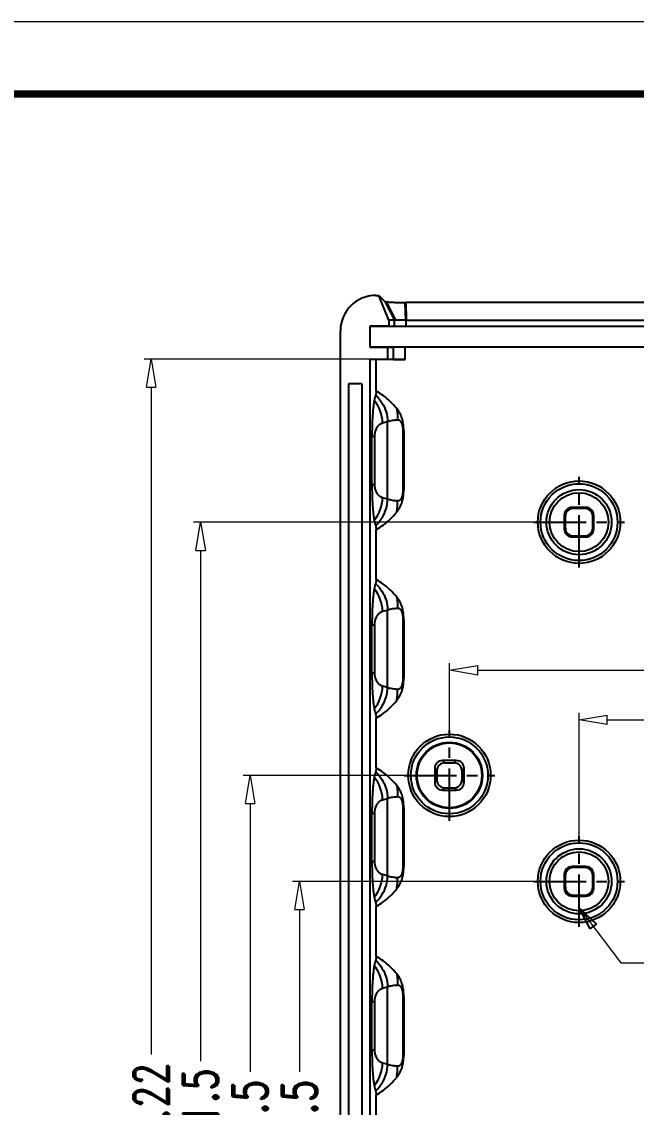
# Model space of a CAD drawing. Header units: millimetres. Extents: x 2279 to 2636, y 1024 to 1272.
# Drawn here: x 2429.7 to 2481.8, y 1180 to 1272.2 of the extents above; entities that cross this region are included whole.
import ezdxf

# ---------------------------------------------------------------- set-up
doc = ezdxf.new("R2010")
doc.units = ezdxf.units.MM
doc.linetypes.add('CENTER', pattern=[50.8, 31.75, -6.35, 6.35, -6.35])
doc.layers.add('dim', color=82, linetype='Continuous', lineweight=9)
doc.layers.add('from', color=7, linetype='Continuous', lineweight=13)
doc.styles.add('ROMAND', font='romand.shx', dxfattribs={"width": 0.75, "bigfont": 'gbcbig.shx'})
doc.dimstyles.new('YanXiu', dxfattribs={"dimtxt": 2.5, "dimasz": 2.2, "dimexe": 1, "dimexo": 0, "dimgap": 0.66, "dimtad": 0, "dimzin": 9, "dimdsep": 46, "dimtxsty": 'ROMAND', "dimblk": 'CLOSEDBLANK', "dimcen": 0, "dimclrd": 3, "dimclre": 3, "dimclrt": 7, "dimazin": 2, "dimtfac": 1, "dimtofl": 0, "dimtmove": 0, "dimatfit": 3, "dimldrblk": 'CLOSEDBLANK', "dimfxl": 1, "dimlwd": 5, "dimlwe": 5, "dimarcsym": 0})

# ---------------------------------------------------------------- blocks, each defined once
blk = doc.blocks.new('_ClosedBlank')
at = {"color": 0, "linetype": 'ByBlock', "lineweight": -2}
for p, q in [((-1, 0.167), (0, 0)), ((-1, 0.167), (-1, -0.167)), ((0, 0), (-1, -0.167))]:
    blk.add_line(p, q, dxfattribs=at)
blk = doc.blocks.new('*D21')
at = {"layer": 'Defpoints', "color": 0}
for p in [(978.404, 960.876), (928.404, 955.806), (978.404, 955.806)]:
    blk.add_point(p, dxfattribs=at)
at = {"layer": 'dim', "color": 3, "lineweight": 5}
for p, q in [((928.404, 955.806), (928.404, 961.476)), ((978.404, 955.806), (978.404, 961.476)), ((930.804, 960.876), (950.983, 960.876)), ((976.004, 960.876), (955.825, 960.876))]:
    blk.add_line(p, q, dxfattribs=at)
at = {"layer": 'dim', "color": 3, "lineweight": 5, "xscale": 2.4, "yscale": 2.4, "zscale": 2.4, "rotation": 180}
blk.add_blockref('_ClosedBlank', (928.404, 960.876), dxfattribs=at)
at = {"layer": 'dim', "color": 3, "lineweight": 5, "xscale": 2.4, "yscale": 2.4, "zscale": 2.4}
blk.add_blockref('_ClosedBlank', (978.404, 960.876), dxfattribs=at)
at = {"layer": 'dim', "color": 7, "insert": (953.404, 960.876), "char_height": 3, "attachment_point": 5, "style": 'ROMAND'}
blk.add_mtext('50', dxfattribs=at)
blk = doc.blocks.new('*D20')
at = {"layer": 'Defpoints', "color": 0}
for p in [(967.404, 956.676), (939.404, 946.806), (967.404, 946.806)]:
    blk.add_point(p, dxfattribs=at)
at = {"layer": 'dim', "color": 3, "lineweight": 5}
for p, q in [((939.404, 946.806), (939.404, 957.276)), ((967.404, 946.806), (967.404, 957.276)), ((941.804, 956.676), (950.983, 956.676)), ((965.004, 956.676), (955.825, 956.676))]:
    blk.add_line(p, q, dxfattribs=at)
at = {"layer": 'dim', "color": 3, "lineweight": 5, "xscale": 2.4, "yscale": 2.4, "zscale": 2.4, "rotation": 180}
blk.add_blockref('_ClosedBlank', (939.404, 956.676), dxfattribs=at)
at = {"layer": 'dim', "color": 3, "lineweight": 5, "xscale": 2.4, "yscale": 2.4, "zscale": 2.4}
blk.add_blockref('_ClosedBlank', (967.404, 956.676), dxfattribs=at)
at = {"layer": 'dim', "color": 7, "insert": (953.404, 956.676), "char_height": 3, "attachment_point": 5, "style": 'ROMAND'}
blk.add_mtext('28', dxfattribs=at)
blk = doc.blocks.new('*D19')
at = {"layer": 'Defpoints', "color": 0}
for p in [(921.658, 987.306), (903.089, 857.086), (921.674, 857.086)]:
    blk.add_point(p, dxfattribs=at)
at = {"layer": 'dim', "color": 3, "lineweight": 5}
for p, q in [((921.658, 987.306), (902.489, 987.306)), ((903.089, 984.906), (903.089, 928.26)), ((903.089, 859.486), (903.089, 916.132)), ((921.674, 857.086), (902.489, 857.086))]:
    blk.add_line(p, q, dxfattribs=at)
at = {"layer": 'dim', "color": 3, "lineweight": 5, "xscale": 2.4, "yscale": 2.4, "zscale": 2.4}
for p, rotation in [((903.089, 987.306), 90), ((903.089, 857.086), 270)]:
    blk.add_blockref('_ClosedBlank', p, dxfattribs=dict(at, rotation=rotation))
at = {"layer": 'dim', "color": 7, "insert": (903.089, 922.196), "char_height": 3, "attachment_point": 5, "rotation": 90, "style": 'ROMAND'}
blk.add_mtext('130.22', dxfattribs=at)
blk = doc.blocks.new('*D18')
at = {"layer": 'Defpoints', "color": 0}
for p in [(935.554, 973.456), (907.289, 871.956), (935.554, 871.956)]:
    blk.add_point(p, dxfattribs=at)
at = {"layer": 'dim', "color": 3, "lineweight": 5}
for p, q in [((935.554, 973.456), (906.689, 973.456)), ((907.289, 971.056), (907.289, 927.698)), ((907.289, 874.356), (907.289, 917.713)), ((935.554, 871.956), (906.689, 871.956))]:
    blk.add_line(p, q, dxfattribs=at)
at = {"layer": 'dim', "color": 3, "lineweight": 5, "xscale": 2.4, "yscale": 2.4, "zscale": 2.4}
for p, rotation in [((907.289, 973.456), 90), ((907.289, 871.956), 270)]:
    blk.add_blockref('_ClosedBlank', p, dxfattribs=dict(at, rotation=rotation))
at = {"layer": 'dim', "color": 7, "insert": (907.289, 922.706), "char_height": 3, "attachment_point": 5, "rotation": 90, "style": 'ROMAND'}
blk.add_mtext('101.5', dxfattribs=at)
blk = doc.blocks.new('*D17')
at = {"layer": 'Defpoints', "color": 0}
for p in [(924.554, 951.956), (911.489, 893.456), (924.554, 893.456)]:
    blk.add_point(p, dxfattribs=at)
at = {"layer": 'dim', "color": 3, "lineweight": 5}
for p, q in [((924.554, 951.956), (910.889, 951.956)), ((911.489, 949.556), (911.489, 926.788)), ((911.489, 895.856), (911.489, 918.624)), ((924.554, 893.456), (910.889, 893.456))]:
    blk.add_line(p, q, dxfattribs=at)
at = {"layer": 'dim', "color": 3, "lineweight": 5, "xscale": 2.4, "yscale": 2.4, "zscale": 2.4}
for p, rotation in [((911.489, 951.956), 90), ((911.489, 893.456), 270)]:
    blk.add_blockref('_ClosedBlank', p, dxfattribs=dict(at, rotation=rotation))
at = {"layer": 'dim', "color": 7, "insert": (911.489, 922.706), "char_height": 3, "attachment_point": 5, "rotation": 90, "style": 'ROMAND'}
blk.add_mtext('58.5', dxfattribs=at)
blk = doc.blocks.new('*D16')
at = {"layer": 'Defpoints', "color": 0}
for p in [(935.554, 942.956), (915.689, 902.456), (935.554, 902.456)]:
    blk.add_point(p, dxfattribs=at)
at = {"layer": 'dim', "color": 3, "lineweight": 5}
for p, q in [((935.554, 942.956), (915.089, 942.956)), ((915.689, 940.556), (915.689, 926.788)), ((915.689, 904.856), (915.689, 918.624)), ((935.554, 902.456), (915.089, 902.456))]:
    blk.add_line(p, q, dxfattribs=at)
at = {"layer": 'dim', "color": 3, "lineweight": 5, "xscale": 2.4, "yscale": 2.4, "zscale": 2.4}
for p, rotation in [((915.689, 942.956), 90), ((915.689, 902.456), 270)]:
    blk.add_blockref('_ClosedBlank', p, dxfattribs=dict(at, rotation=rotation))
at = {"layer": 'dim', "color": 7, "insert": (915.689, 922.706), "char_height": 3, "attachment_point": 5, "rotation": 90, "style": 'ROMAND'}
blk.add_mtext('40.5', dxfattribs=at)
blk = doc.blocks.new('A$C1A530043')
at = {"color": 7, "linetype": 'Continuous'}
for p, q in [((20.562, 151.465), (20.82, 151.465)), ((21.671, 149.365), (20.82, 151.465)), ((20.82, 151.465), (21.32, 150.965)), ((21.32, 150.965), (22.159, 149.365)), ((21.454, 150.933), (22.249, 149.365)), ((23.031, 150.856), (23.095, 149.365)), ((23.118, 150.855), (23.158, 149.365)), ((80.514, 150.855), (23.118, 150.855)), ((21.671, 149.365), (21.671, 148.865)), ((22.159, 149.365), (21.671, 149.365)), ((22.159, 148.849), (22.159, 149.365)), ((23.095, 149.365), (80.536, 149.365)), ((23.158, 148.847), (23.158, 149.365)), ((17.566, 14.461), (17.566, 148.469)), ((20.066, 148.865), (20.066, 147.065)), ((20.066, 148.865), (20.086, 148.845)), ((21.671, 148.865), (20.066, 148.865)), ((20.086, 147.085), (20.086, 148.845)), ((20.086, 148.845), (83.546, 148.845)), ((21.671, 148.865), (22.159, 148.849)), ((20.066, 147.065), (20.086, 147.085)), ((20.066, 147.065), (21.571, 147.065)), ((83.546, 147.085), (20.086, 147.085)), ((21.571, 147.065), (22.059, 147.081)), ((21.571, 147.065), (21.571, 146.065)), ((22.059, 146.04), (22.059, 147.081)), ((23.057, 146.038), (23.057, 147.083)), ((20.069, 146.065), (20.069, 16.865)), ((20.069, 146.065), (20.606, 146.038)), ((20.069, 146.065), (21.571, 146.065)), ((20.606, 143.336), (20.606, 146.038)), ((23.057, 146.038), (20.606, 146.038)), ((22.059, 146.04), (21.571, 146.065)), ((18.255, 143.975), (18.255, 18.954)), ((19.376, 143.975), (18.255, 143.975)), ((19.376, 143.975), (19.376, 18.954)), ((21.136, 140.645), (21.564, 140.751)), ((21.564, 134.179), (21.564, 140.751)), ((20.24, 135.421), (20.24, 139.509)), ((20.24, 139.509), (20.483, 139.509)), ((20.483, 135.421), (20.483, 139.509)), ((22.865, 139.961), (22.865, 134.968)), ((22.94, 139.961), (22.865, 139.961)), ((22.94, 139.961), (22.94, 134.968)), ((20.24, 135.421), (20.483, 135.421)), ((22.94, 134.968), (22.865, 134.968)), ((21.564, 134.179), (21.136, 134.284)), ((36.566, 132.8), (36.566, 131.629)), ((36.566, 132.8), (36.653, 132.713)), ((37.23, 133.465), (37.317, 133.377)), ((38.401, 133.465), (37.23, 133.465)), ((38.314, 133.377), (37.317, 133.377)), ((38.401, 133.465), (38.314, 133.377)), ((39.066, 132.8), (38.978, 132.713)), ((39.066, 131.629), (39.066, 132.8)), ((36.653, 132.713), (36.653, 131.716)), ((38.978, 131.716), (38.978, 132.713)), ((20.606, 127.336), (20.606, 131.593)), ((36.566, 131.629), (36.653, 131.716)), ((37.23, 130.965), (37.317, 131.052)), ((37.23, 130.965), (38.401, 130.965)), ((37.317, 131.052), (38.314, 131.052)), ((38.401, 130.965), (38.314, 131.052)), ((39.066, 131.629), (38.978, 131.716)), ((21.136, 124.645), (21.564, 124.751)), ((21.564, 118.179), (21.564, 124.751)), ((22.865, 123.961), (22.865, 118.968)), ((22.94, 123.961), (22.865, 123.961)), ((22.94, 123.961), (22.94, 118.968)), ((20.24, 119.421), (20.24, 123.509)), ((20.24, 123.509), (20.483, 123.509)), ((20.483, 119.421), (20.483, 123.509)), ((20.24, 119.421), (20.483, 119.421)), ((22.94, 118.968), (22.865, 118.968)), ((21.564, 118.179), (21.136, 118.284)), ((20.606, 111.336), (20.606, 115.593)), ((26.23, 111.965), (26.418, 111.777)), ((27.401, 111.965), (26.23, 111.965)), ((26.418, 111.777), (27.214, 111.777)), ((27.401, 111.965), (27.214, 111.777)), ((25.566, 111.3), (25.566, 110.129)), ((25.566, 111.3), (25.753, 111.113)), ((25.753, 111.113), (25.753, 110.317)), ((28.066, 111.3), (27.878, 111.113)), ((27.878, 111.113), (27.878, 110.317)), ((28.066, 110.129), (28.066, 111.3)), ((25.566, 110.129), (25.753, 110.317)), ((28.066, 110.129), (27.878, 110.317)), ((26.23, 109.465), (26.418, 109.652)), ((26.23, 109.465), (27.401, 109.465)), ((26.418, 109.652), (27.214, 109.652)), ((27.401, 109.465), (27.214, 109.652)), ((21.136, 108.645), (21.564, 108.751)), ((21.564, 102.179), (21.564, 108.751)), ((22.865, 107.961), (22.865, 102.968)), ((22.94, 107.961), (22.865, 107.961)), ((22.94, 107.961), (22.94, 102.968)), ((20.24, 103.421), (20.24, 107.509)), ((20.24, 107.509), (20.483, 107.509)), ((20.483, 103.421), (20.483, 107.509)), ((20.24, 103.421), (20.483, 103.421)), ((22.94, 102.968), (22.865, 102.968)), ((37.23, 102.965), (37.317, 102.877)), ((38.401, 102.965), (37.23, 102.965)), ((38.314, 102.877), (37.317, 102.877)), ((38.401, 102.965), (38.314, 102.877)), ((21.564, 102.179), (21.136, 102.284)), ((36.566, 102.3), (36.566, 101.129)), ((36.566, 102.3), (36.653, 102.213)), ((36.653, 102.213), (36.653, 101.216)), ((39.066, 102.3), (38.978, 102.213)), ((38.978, 101.216), (38.978, 102.213)), ((39.066, 101.129), (39.066, 102.3)), ((36.566, 101.129), (36.653, 101.216)), ((37.23, 100.465), (37.317, 100.552)), ((37.317, 100.552), (38.314, 100.552)), ((38.401, 100.465), (38.314, 100.552)), ((39.066, 101.129), (38.978, 101.216)), ((20.606, 95.336), (20.606, 99.593)), ((37.23, 100.465), (38.401, 100.465)), ((21.136, 92.645), (21.564, 92.751)), ((21.564, 86.179), (21.564, 92.751)), ((20.24, 87.421), (20.24, 91.509)), ((20.24, 91.509), (20.483, 91.509)), ((20.483, 87.421), (20.483, 91.509)), ((22.865, 91.961), (22.865, 86.968)), ((22.94, 91.961), (22.865, 91.961)), ((22.94, 91.961), (22.94, 86.968)), ((20.24, 87.421), (20.483, 87.421)), ((22.94, 86.968), (22.865, 86.968)), ((21.564, 86.179), (21.136, 86.284)), ((20.606, 79.336), (20.606, 83.593))]:
    blk.add_line(p, q, dxfattribs=at)
at = {"color": 1, "linetype": 'CENTER', "ltscale": 0.14}
for p, q in [((37.816, 128.365), (37.816, 136.065)), ((33.966, 132.215), (41.666, 132.215)), ((26.816, 106.865), (26.816, 114.565)), ((22.966, 110.715), (30.666, 110.715)), ((37.816, 97.865), (37.816, 105.565)), ((33.966, 101.715), (41.666, 101.715))]:
    blk.add_line(p, q, dxfattribs=at)
at = {"color": 7, "linetype": 'Continuous'}
for centre, radius in [((37.816, 132.215), 3.5), ((37.816, 132.215), 3.267), ((37.816, 132.215), 2.762), ((37.816, 132.215), 2.5), ((26.816, 110.715), 3.5), ((26.816, 110.715), 3.267), ((26.816, 110.715), 2.806), ((26.816, 110.715), 2.75), ((37.816, 101.715), 3.5), ((37.816, 101.715), 3.267), ((37.816, 101.715), 2.762), ((37.816, 101.715), 2.5)]:
    blk.add_circle(centre, radius, dxfattribs=at)
for centre, radius, start, end in [((23.118, 161.624), 10.768, 269.53732, 269.99892), ((28.552, 140.786), 8.302, 164.56834, 167.68767), ((18.071, 140.613), 3.065, 0.60885, 39.36048), ((18.071, 134.317), 3.065, 320.63952, 359.39115), ((28.552, 134.143), 8.302, 192.31233, 195.43168), ((28.552, 124.786), 8.302, 164.56834, 167.68767), ((18.071, 124.613), 3.065, 0.60885, 39.36048), ((18.071, 118.317), 3.065, 320.63952, 359.39115), ((28.552, 118.143), 8.302, 192.31233, 195.43168), ((28.552, 108.786), 8.302, 164.56834, 167.68767), ((18.071, 108.613), 3.065, 0.60885, 39.36048), ((18.071, 102.317), 3.065, 320.63952, 359.39115), ((28.552, 102.143), 8.302, 192.31233, 195.43168), ((28.552, 92.786), 8.302, 164.56834, 167.68767), ((18.071, 92.613), 3.065, 0.60885, 39.36048), ((18.071, 86.317), 3.065, 320.63952, 359.39115), ((28.552, 86.143), 8.302, 192.31233, 195.43168)]:
    blk.add_arc(centre, radius, start, end, dxfattribs=at)
for centre, major_axis, ratio, start_param, end_param in [((20.57, 148.461), (-2.127, 2.127), 0.997265, -0.784029, 0.784029), ((23.158, 148.849), (1, 0), 0.001745, -3.089233, -1.570796), ((23.057, 147.081), (1, 0), 0.001745, 1.570796, 3.089233), ((23.057, 146.041), (1, 0), 0.002618, -3.089233, -1.570796), ((37.23, 132.8), (-0.47, 0.47), 0.999695, -0.785246, 0.785246), ((37.318, 132.713), (-0.47, 0.47), 0.999695, -0.785246, 0.785246), ((38.314, 132.713), (0.47, 0.47), 0.999695, -0.785246, 0.785246), ((38.401, 132.8), (0.47, 0.47), 0.999695, -0.785246, 0.785246), ((37.23, 131.629), (0.47, 0.47), 0.999695, -3.926839, -2.356347), ((37.318, 131.717), (-0.47, -0.47), 0.999695, -0.785246, 0.785246), ((38.314, 131.717), (0.47, -0.47), 0.999695, -0.785246, 0.785246), ((38.401, 131.629), (-0.47, 0.47), 0.999695, -3.926839, -2.356347), ((26.23, 111.3), (0.47, -0.47), 0.999695, 2.356347, 3.926839), ((26.418, 111.113), (-0.47, 0.47), 0.999695, -0.785246, 0.785246), ((27.213, 111.113), (0.47, 0.47), 0.999695, -0.785246, 0.785246), ((27.401, 111.3), (0.47, 0.47), 0.999695, -0.785246, 0.785246), ((26.23, 110.129), (0.47, 0.47), 0.999695, 2.356347, 3.926839), ((26.418, 110.317), (-0.47, -0.47), 0.999695, -0.785246, 0.785246), ((27.213, 110.317), (0.47, -0.47), 0.999695, -0.785246, 0.785246), ((27.401, 110.129), (-0.47, 0.47), 0.999695, -3.926839, -2.356347), ((37.23, 102.3), (-0.47, 0.47), 0.999695, -0.785246, 0.785246), ((37.318, 102.213), (-0.47, 0.47), 0.999695, -0.785246, 0.785246), ((38.314, 102.213), (0.47, 0.47), 0.999695, -0.785246, 0.785246), ((38.401, 102.3), (0.47, 0.47), 0.999695, -0.785246, 0.785246), ((37.23, 101.129), (0.47, 0.47), 0.999695, -3.926839, -2.356347), ((37.318, 101.217), (-0.47, -0.47), 0.999695, -0.785246, 0.785246), ((38.314, 101.217), (0.47, -0.47), 0.999695, -0.785246, 0.785246), ((38.401, 101.129), (-0.47, 0.47), 0.999695, -3.926839, -2.356347)]:
    blk.add_ellipse(centre, major_axis=major_axis, ratio=ratio, start_param=start_param, end_param=end_param, dxfattribs=at)
for points, start_tangent, end_tangent in [([(21.32, 150.965), (21.334, 150.957), (21.361, 150.949), (21.401, 150.941), (21.454, 150.933)], (0.707107, -0.707106), (0.992047, -0.125869)), ([(21.454, 150.933), (21.711, 150.908), (22.088, 150.883), (22.547, 150.865), (23.031, 150.856)], (0.992047, -0.12587), (0.999967, -0.008111)), ([(22.249, 149.365), (22.186, 149.364), (22.159, 149.365)], (-1, -0.000112), (-1, 0)), ([(23.095, 149.365), (22.83, 149.364), (22.588, 149.365), (22.391, 149.364), (22.249, 149.365)], (-1, -0.000008), (-1, -0.000112)), ([(20.606, 143.336), (20.586, 143.196), (20.567, 143.078), (20.549, 142.995)], (-0.137802, -0.99046), (-0.267092, -0.963671)), ([(20.549, 142.995), (21.091, 142.354), (21.439, 141.585), (21.564, 140.751)], (0.74548, -0.666528), (0.010634, -0.999943)), ([(22.341, 141.857), (21.789, 142.462), (21.204, 142.961), (20.606, 143.336)], (-0.635756, 0.77189), (-0.886076, 0.46354)), ([(20.441, 142.557), (20.411, 142.401), (20.384, 142.226), (20.36, 142.038), (20.338, 141.839), (20.32, 141.632), (20.303, 141.418), (20.288, 141.199), (20.276, 140.981), (20.266, 140.768), (20.258, 140.561), (20.252, 140.357), (20.247, 140.153), (20.243, 139.944), (20.241, 139.728), (20.24, 139.509)], (-0.213836, -0.97687), (-0.000163, -1)), ([(22.341, 141.857), (22.396, 141.393), (22.421, 140.917)], (0.151873, -0.9884), (0.019463, -0.999811)), ([(22.94, 139.961), (22.931, 140.24), (22.909, 140.488), (22.874, 140.715), (22.825, 140.925), (22.762, 141.125), (22.681, 141.32), (22.583, 141.508), (22.469, 141.688), (22.341, 141.857)], (-0.000291, 1), (-0.635689, 0.771945)), ([(20.483, 139.509), (20.49, 139.649), (20.511, 139.797), (20.546, 139.943), (20.594, 140.082), (20.655, 140.213), (20.727, 140.332), (20.812, 140.439), (20.908, 140.529), (21.017, 140.6), (21.136, 140.645)], (0.000077, 1), (0.970807, 0.239862)), ([(21.564, 140.751), (21.677, 140.804), (21.866, 140.85), (22.118, 140.889), (22.421, 140.917)], (0.801786, 0.597611), (0.997541, 0.07008)), ([(22.421, 140.917), (22.53, 140.9), (22.627, 140.833), (22.71, 140.72), (22.777, 140.568), (22.826, 140.385), (22.855, 140.179), (22.865, 139.961)], (0.997589, 0.069396), (0.000046, -1)), ([(20.24, 135.421), (20.241, 135.177), (20.244, 134.94), (20.248, 134.711), (20.254, 134.486), (20.262, 134.262), (20.272, 134.033), (20.284, 133.801), (20.299, 133.57), (20.316, 133.344), (20.335, 133.126), (20.357, 132.916), (20.382, 132.718), (20.41, 132.535), (20.441, 132.373)], (0.000164, -1), (0.213836, -0.97687)), ([(21.136, 134.284), (21.017, 134.33), (20.908, 134.401), (20.812, 134.491), (20.727, 134.597), (20.655, 134.717), (20.594, 134.847), (20.546, 134.986), (20.511, 135.132), (20.49, 135.28), (20.483, 135.421)], (-0.970807, 0.239862), (-0.000076, 1)), ([(22.341, 133.072), (22.502, 133.29), (22.639, 133.524), (22.749, 133.769), (22.83, 134.025), (22.889, 134.302), (22.926, 134.611), (22.94, 134.968)], (0.635694, 0.771941), (0.000291, 1)), ([(22.865, 134.968), (22.855, 134.751), (22.826, 134.545), (22.777, 134.361), (22.71, 134.209), (22.627, 134.096), (22.53, 134.03), (22.421, 134.012)], (-0.000046, -1), (-0.997589, 0.069393)), ([(20.549, 131.934), (21.091, 132.576), (21.439, 133.344), (21.564, 134.179)], (0.74548, 0.666528), (0.010634, 0.999943)), ([(22.421, 134.012), (22.118, 134.04), (21.866, 134.079), (21.677, 134.126), (21.564, 134.179)], (-0.997542, 0.070076), (-0.801763, 0.597642)), ([(22.341, 133.073), (22.396, 133.536), (22.421, 134.012)], (0.151894, 0.988397), (0.019473, 0.99981)), ([(20.606, 131.593), (21.203, 131.968), (21.788, 132.466), (22.341, 133.072)], (0.886076, 0.46354), (0.635759, 0.771888)), ([(20.549, 131.934), (20.569, 131.843), (20.588, 131.723), (20.606, 131.593)], (0.267093, -0.963671), (0.137802, -0.99046)), ([(20.606, 127.336), (20.586, 127.196), (20.567, 127.078), (20.549, 126.995)], (-0.137802, -0.99046), (-0.267092, -0.963671)), ([(22.341, 125.857), (21.789, 126.462), (21.204, 126.961), (20.606, 127.336)], (-0.635756, 0.77189), (-0.886076, 0.46354)), ([(20.441, 126.557), (20.411, 126.401), (20.384, 126.226), (20.36, 126.038), (20.338, 125.839), (20.32, 125.632), (20.303, 125.418), (20.288, 125.199), (20.276, 124.981), (20.266, 124.768), (20.258, 124.561), (20.252, 124.357), (20.247, 124.153), (20.243, 123.944), (20.241, 123.728), (20.24, 123.509)], (-0.213836, -0.97687), (-0.000163, -1)), ([(20.549, 126.995), (21.091, 126.354), (21.439, 125.585), (21.564, 124.751)], (0.74548, -0.666528), (0.010634, -0.999943)), ([(22.341, 125.857), (22.396, 125.393), (22.421, 124.917)], (0.151873, -0.9884), (0.019463, -0.999811)), ([(22.94, 123.961), (22.931, 124.24), (22.909, 124.488), (22.874, 124.715), (22.825, 124.925), (22.762, 125.125), (22.681, 125.32), (22.583, 125.508), (22.469, 125.688), (22.341, 125.857)], (-0.000291, 1), (-0.635689, 0.771945)), ([(20.483, 123.509), (20.49, 123.649), (20.511, 123.797), (20.546, 123.943), (20.594, 124.082), (20.655, 124.213), (20.727, 124.332), (20.812, 124.439), (20.908, 124.529), (21.017, 124.6), (21.136, 124.645)], (0.000077, 1), (0.970807, 0.239862)), ([(21.564, 124.751), (21.677, 124.804), (21.866, 124.85), (22.118, 124.889), (22.421, 124.917)], (0.801786, 0.597611), (0.997541, 0.07008)), ([(22.421, 124.917), (22.53, 124.9), (22.627, 124.833), (22.71, 124.72), (22.777, 124.568), (22.826, 124.385), (22.855, 124.179), (22.865, 123.961)], (0.997589, 0.069396), (0.000046, -1)), ([(20.24, 119.421), (20.241, 119.177), (20.244, 118.94), (20.248, 118.711), (20.254, 118.486), (20.262, 118.262), (20.272, 118.033), (20.284, 117.801), (20.299, 117.57), (20.316, 117.344), (20.335, 117.126), (20.357, 116.916), (20.382, 116.718), (20.41, 116.535), (20.441, 116.373)], (0.000164, -1), (0.213836, -0.97687)), ([(21.136, 118.284), (21.017, 118.33), (20.908, 118.401), (20.812, 118.491), (20.727, 118.597), (20.655, 118.717), (20.594, 118.847), (20.546, 118.986), (20.511, 119.132), (20.49, 119.28), (20.483, 119.421)], (-0.970807, 0.239862), (-0.000076, 1)), ([(22.341, 117.072), (22.502, 117.29), (22.639, 117.524), (22.749, 117.769), (22.83, 118.025), (22.889, 118.302), (22.926, 118.611), (22.94, 118.968)], (0.635694, 0.771941), (0.000291, 1)), ([(22.865, 118.968), (22.855, 118.751), (22.826, 118.545), (22.777, 118.361), (22.71, 118.209), (22.627, 118.096), (22.53, 118.03), (22.421, 118.012)], (-0.000046, -1), (-0.997589, 0.069393)), ([(20.549, 115.934), (21.091, 116.576), (21.439, 117.344), (21.564, 118.179)], (0.74548, 0.666528), (0.010634, 0.999943)), ([(22.421, 118.012), (22.118, 118.04), (21.866, 118.079), (21.677, 118.126), (21.564, 118.179)], (-0.997542, 0.070076), (-0.801763, 0.597642)), ([(22.341, 117.073), (22.396, 117.536), (22.421, 118.012)], (0.151894, 0.988397), (0.019473, 0.99981)), ([(20.606, 115.593), (21.203, 115.968), (21.788, 116.466), (22.341, 117.072)], (0.886076, 0.46354), (0.635759, 0.771888)), ([(20.549, 115.934), (20.569, 115.843), (20.588, 115.723), (20.606, 115.593)], (0.267093, -0.963671), (0.137802, -0.99046)), ([(20.606, 111.336), (20.586, 111.196), (20.567, 111.078), (20.549, 110.995)], (-0.137802, -0.99046), (-0.267092, -0.963671)), ([(20.549, 110.995), (21.091, 110.354), (21.439, 109.585), (21.564, 108.751)], (0.74548, -0.666528), (0.010634, -0.999943)), ([(22.341, 109.857), (21.789, 110.462), (21.204, 110.961), (20.606, 111.336)], (-0.635756, 0.77189), (-0.886076, 0.46354)), ([(20.441, 110.557), (20.411, 110.401), (20.384, 110.226), (20.36, 110.038), (20.338, 109.839), (20.32, 109.632), (20.303, 109.418), (20.288, 109.199), (20.276, 108.981), (20.266, 108.768), (20.258, 108.561), (20.252, 108.357), (20.247, 108.153), (20.243, 107.944), (20.241, 107.728), (20.24, 107.509)], (-0.213836, -0.97687), (-0.000163, -1)), ([(22.341, 109.857), (22.396, 109.393), (22.421, 108.917)], (0.151873, -0.9884), (0.019463, -0.999811)), ([(22.94, 107.961), (22.931, 108.24), (22.909, 108.488), (22.874, 108.715), (22.825, 108.925), (22.762, 109.125), (22.681, 109.32), (22.583, 109.508), (22.469, 109.688), (22.341, 109.857)], (-0.000291, 1), (-0.635689, 0.771945)), ([(21.564, 108.751), (21.677, 108.804), (21.866, 108.85), (22.118, 108.889), (22.421, 108.917)], (0.801786, 0.597611), (0.997541, 0.07008)), ([(22.421, 108.917), (22.53, 108.9), (22.627, 108.833), (22.71, 108.72), (22.777, 108.568), (22.826, 108.385), (22.855, 108.179), (22.865, 107.961)], (0.997589, 0.069396), (0.000046, -1)), ([(20.483, 107.509), (20.49, 107.649), (20.511, 107.797), (20.546, 107.943), (20.594, 108.082), (20.655, 108.213), (20.727, 108.332), (20.812, 108.439), (20.908, 108.529), (21.017, 108.6), (21.136, 108.645)], (0.000077, 1), (0.970807, 0.239862)), ([(20.24, 103.421), (20.241, 103.177), (20.244, 102.94), (20.248, 102.711), (20.254, 102.486), (20.262, 102.262), (20.272, 102.033), (20.284, 101.801), (20.299, 101.57), (20.316, 101.344), (20.335, 101.126), (20.357, 100.916), (20.382, 100.718), (20.41, 100.535), (20.441, 100.373)], (0.000164, -1), (0.213836, -0.97687)), ([(21.136, 102.284), (21.017, 102.33), (20.908, 102.401), (20.812, 102.491), (20.727, 102.597), (20.655, 102.717), (20.594, 102.847), (20.546, 102.986), (20.511, 103.132), (20.49, 103.28), (20.483, 103.421)], (-0.970807, 0.239862), (-0.000076, 1)), ([(22.341, 101.072), (22.502, 101.29), (22.639, 101.524), (22.749, 101.769), (22.83, 102.025), (22.889, 102.302), (22.926, 102.611), (22.94, 102.968)], (0.635694, 0.771941), (0.000291, 1)), ([(22.865, 102.968), (22.855, 102.751), (22.826, 102.545), (22.777, 102.361), (22.71, 102.209), (22.627, 102.096), (22.53, 102.03), (22.421, 102.012)], (-0.000046, -1), (-0.997589, 0.069393)), ([(20.549, 99.934), (21.091, 100.576), (21.439, 101.344), (21.564, 102.179)], (0.74548, 0.666528), (0.010634, 0.999943)), ([(22.421, 102.012), (22.118, 102.04), (21.866, 102.079), (21.677, 102.126), (21.564, 102.179)], (-0.997542, 0.070076), (-0.801763, 0.597642)), ([(22.341, 101.073), (22.396, 101.536), (22.421, 102.012)], (0.151894, 0.988397), (0.019473, 0.99981)), ([(20.606, 99.593), (21.203, 99.968), (21.788, 100.466), (22.341, 101.072)], (0.886076, 0.46354), (0.635759, 0.771888)), ([(20.549, 99.934), (20.569, 99.843), (20.588, 99.723), (20.606, 99.593)], (0.267093, -0.963671), (0.137802, -0.99046)), ([(20.606, 95.336), (20.586, 95.196), (20.567, 95.078), (20.549, 94.995)], (-0.137802, -0.99046), (-0.267092, -0.963671)), ([(20.549, 94.995), (21.091, 94.354), (21.439, 93.585), (21.564, 92.751)], (0.74548, -0.666528), (0.010634, -0.999943)), ([(22.341, 93.857), (21.789, 94.462), (21.204, 94.961), (20.606, 95.336)], (-0.635756, 0.77189), (-0.886076, 0.46354)), ([(20.441, 94.557), (20.411, 94.401), (20.384, 94.226), (20.36, 94.038), (20.338, 93.839), (20.32, 93.632), (20.303, 93.418), (20.288, 93.199), (20.276, 92.981), (20.266, 92.768), (20.258, 92.561), (20.252, 92.357), (20.247, 92.153), (20.243, 91.944), (20.241, 91.728), (20.24, 91.509)], (-0.213836, -0.97687), (-0.000163, -1)), ([(22.341, 93.857), (22.396, 93.393), (22.421, 92.917)], (0.151873, -0.9884), (0.019463, -0.999811)), ([(22.94, 91.961), (22.931, 92.24), (22.909, 92.488), (22.874, 92.715), (22.825, 92.925), (22.762, 93.125), (22.681, 93.32), (22.583, 93.508), (22.469, 93.688), (22.341, 93.857)], (-0.000291, 1), (-0.635689, 0.771945)), ([(20.483, 91.509), (20.49, 91.649), (20.511, 91.797), (20.546, 91.943), (20.594, 92.082), (20.655, 92.213), (20.727, 92.332), (20.812, 92.439), (20.908, 92.529), (21.017, 92.6), (21.136, 92.645)], (0.000077, 1), (0.970807, 0.239862)), ([(21.564, 92.751), (21.677, 92.804), (21.866, 92.85), (22.118, 92.889), (22.421, 92.917)], (0.801786, 0.597611), (0.997541, 0.07008)), ([(22.421, 92.917), (22.53, 92.9), (22.627, 92.833), (22.71, 92.72), (22.777, 92.568), (22.826, 92.385), (22.855, 92.179), (22.865, 91.961)], (0.997589, 0.069396), (0.000046, -1)), ([(20.24, 87.421), (20.241, 87.177), (20.244, 86.94), (20.248, 86.711), (20.254, 86.486), (20.262, 86.262), (20.272, 86.033), (20.284, 85.801), (20.299, 85.57), (20.316, 85.344), (20.335, 85.126), (20.357, 84.916), (20.382, 84.718), (20.41, 84.535), (20.441, 84.373)], (0.000164, -1), (0.213836, -0.97687)), ([(21.136, 86.284), (21.017, 86.33), (20.908, 86.401), (20.812, 86.491), (20.727, 86.597), (20.655, 86.717), (20.594, 86.847), (20.546, 86.986), (20.511, 87.132), (20.49, 87.28), (20.483, 87.421)], (-0.970807, 0.239862), (-0.000076, 1)), ([(22.341, 85.072), (22.502, 85.29), (22.639, 85.524), (22.749, 85.769), (22.83, 86.025), (22.889, 86.302), (22.926, 86.611), (22.94, 86.968)], (0.635694, 0.771941), (0.000291, 1)), ([(22.865, 86.968), (22.855, 86.751), (22.826, 86.545), (22.777, 86.361), (22.71, 86.209), (22.627, 86.096), (22.53, 86.03), (22.421, 86.012)], (-0.000046, -1), (-0.997589, 0.069393)), ([(20.549, 83.934), (21.091, 84.576), (21.439, 85.344), (21.564, 86.179)], (0.74548, 0.666528), (0.010634, 0.999943)), ([(22.421, 86.012), (22.118, 86.04), (21.866, 86.079), (21.677, 86.126), (21.564, 86.179)], (-0.997542, 0.070076), (-0.801763, 0.597642)), ([(22.341, 85.073), (22.396, 85.536), (22.421, 86.012)], (0.151894, 0.988397), (0.019473, 0.99981)), ([(20.606, 83.593), (21.203, 83.968), (21.788, 84.466), (22.341, 85.072)], (0.886076, 0.46354), (0.635759, 0.771888)), ([(20.549, 83.934), (20.569, 83.843), (20.588, 83.723), (20.606, 83.593)], (0.267093, -0.963671), (0.137802, -0.99046))]:
    blk.add_spline(points, degree=3, dxfattribs=dict(at, start_tangent=start_tangent, end_tangent=end_tangent))
at = {"layer": 'dim'}
for base, p1, p2, picture, middle in [((1.5, 15.845), (20.069, 146.065), (20.086, 15.845), '*D19', (1.5, 80.955)), ((5.7, 30.715), (33.966, 132.215), (33.966, 30.715), '*D18', (5.7, 81.465)), ((9.9, 52.215), (22.966, 110.715), (22.966, 52.215), '*D17', (9.9, 81.465)), ((14.1, 61.215), (33.966, 101.715), (33.966, 61.215), '*D16', (14.1, 81.465))]:
    dim = blk.add_linear_dim(base=base, p1=p1, p2=p2, angle=90, dimstyle='YanXiu', override={"dimtxt": 3, "dimasz": 2.4, "dimexe": 0.5997, "dimgap": 0.5997, "dimzin": 8}, dxfattribs=at)
    dim.commit()
    dim.dimension.update_dxf_attribs({"geometry": picture, "text_midpoint": middle, "insert": (-901.589, -841.241)})
for base, p1, p2, picture, middle in [((76.816, 119.635), (26.816, 114.565), (76.816, 114.565), '*D21', (51.816, 119.635)), ((65.816, 115.435), (37.816, 105.565), (65.816, 105.565), '*D20', (51.816, 115.435))]:
    dim = blk.add_linear_dim(base=base, p1=p1, p2=p2, dimstyle='YanXiu', override={"dimtxt": 3, "dimasz": 2.4, "dimexe": 0.5997, "dimgap": 0.5997, "dimzin": 8}, dxfattribs=at)
    dim.commit()
    dim.dimension.update_dxf_attribs({"geometry": picture, "text_midpoint": middle, "insert": (-901.589, -841.241)})
at = {"layer": 'dim', "annotation_type": 0, "has_hookline": 1, "hookline_direction": 0, "text_width": 17.284}
blk.add_leader([(37.816, 99.47), (41.377, 94.791), (43.377, 94.791)], dimstyle='YanXiu', override={"dimasz": 2, "dimexe": 0.49975, "dimgap": 0.49975, "dimzin": 8}, dxfattribs=at)

msp = doc.modelspace()

# ---------------------------------------------------------------- linework, layer by layer
at = {"layer": 'from'}
msp.add_lwpolyline([(2279.226, 1024.306), (2635.926, 1024.306), (2635.926, 1272.181), (2279.226, 1272.181)], close=True, dxfattribs=at)
at = {"layer": 'from', "const_width": 0.615}
msp.add_lwpolyline([(2285.373, 1030.454), (2285.373, 1266.033), (2629.778, 1266.033), (2629.778, 1030.454), (2285.373, 1030.454)], dxfattribs=at)

# ---------------------------------------------------------------- block references
msp.add_blockref('A$C1A530043', (2439.16, 1097.469))

doc.saveas('drawing.dxf')
